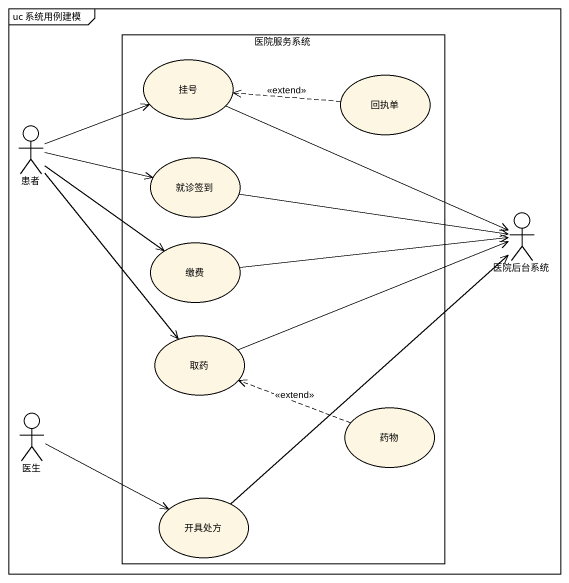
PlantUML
@startuml
mainframe uc 系统用例建模
rectangle 医院服务系统 {
  usecase 挂号
  usecase 回执单
  usecase 就诊签到
  usecase 缴费
  usecase 取药
  usecase 药物
  usecase 开具处方
}
actor 患者
actor 医院后台系统
actor 医生
挂号 -right-> 医院后台系统
回执单 .left.> 挂号 : <<extend>>
患者 -right-> 挂号
患者 -right-> 就诊签到
患者 --> 缴费
患者 --> 取药
就诊签到 -right-> 医院后台系统
缴费 -right-> 医院后台系统
取药 -right-> 医院后台系统
医生 -right-> 开具处方
药物 .left.> 取药 : <<extend>>
开具处方 -up-> 医院后台系统
@enduml
